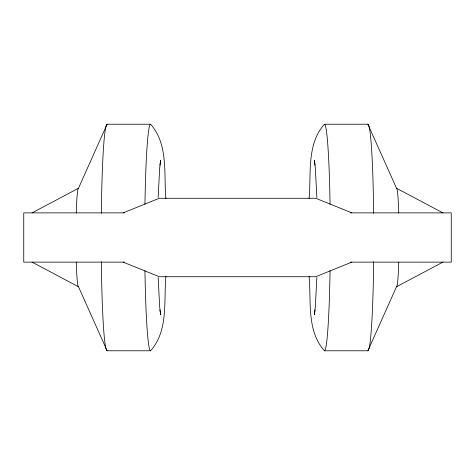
<?xml version="1.0" encoding="UTF-8"?>
<svg xmlns="http://www.w3.org/2000/svg" width="475" height="475" viewBox="0 0 475 475"><rect width="100%" height="100%" fill="white"/><g stroke="black" fill="none" stroke-linecap="round" stroke-linejoin="round"><path stroke-width="0.71" d="M165.906 276.414C163.632 301.233 168.572 330.558 150.599 350.776L107.118 350.776L78.482 286.752A49.252 2.571 -90 0 1 76.255 262.123M309.094 198.586C311.368 173.767 306.428 144.442 324.401 124.224L367.882 124.224L396.518 188.248A49.252 2.571 -90 0 1 398.745 212.877M158.139 197.499L159.671 168.221L160.675 160.229L159.903 165.152M316.861 277.501L315.329 306.779L314.325 314.771L315.097 309.848M76.255 212.877A49.252 2.571 -90 0 1 78.482 188.248L107.118 124.224L150.599 124.224C168.572 144.442 163.632 173.767 165.906 198.586M309.094 276.414C311.368 301.233 306.428 330.558 324.401 350.776L367.882 350.776L396.518 286.752A49.252 2.571 -90 0 0 398.745 262.123M32.086 212.877L78.482 188.248M396.518 286.752L442.914 262.123M123.156 212.877L159.285 198.271L315.715 198.271L351.844 212.877M351.844 262.123L315.715 276.729L159.285 276.729L123.156 262.123M124.509 212.877L23.75 212.877L23.75 262.123L124.509 262.123M350.491 212.877L451.25 212.877L451.25 262.123L350.491 262.123M396.518 188.248L442.914 212.877M32.086 262.123L78.482 286.752M315.097 165.152L314.325 160.229L315.329 168.221L316.861 197.499M159.903 309.848L160.675 314.771L159.671 306.779L158.139 277.501M367.882 124.224A113.276 5.914 -90 0 1 373.659 213.192M373.659 261.808A113.276 5.914 -90 0 1 367.882 350.776M324.401 124.224A113.276 5.914 90 0 1 330.054 204.357M330.054 270.643A113.276 5.914 90 0 1 324.401 350.776M107.118 350.776A113.276 5.914 90 0 1 101.341 261.808M101.341 213.192A113.276 5.914 90 0 1 107.118 124.224M150.599 350.776A113.276 5.914 90 0 1 144.946 270.643M144.946 204.357A113.276 5.914 90 0 1 150.599 124.224"/></g></svg>
